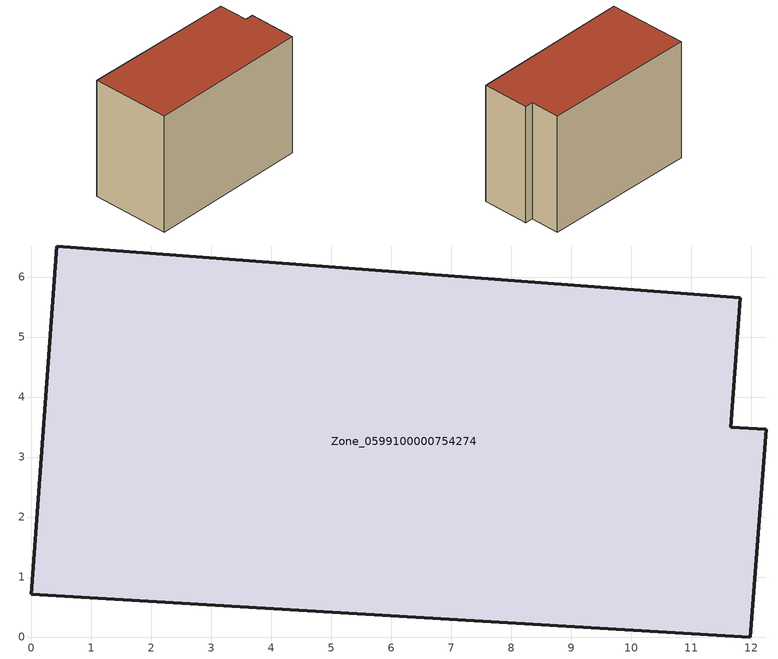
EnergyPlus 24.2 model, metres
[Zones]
Zone_0599100000754274
 floor ground (C_G): 0,0.71 0.43,6.52 11.82,5.66 11.66,3.5 12.26,3.46 11.99,0 z0
 wall outside (C_F): 11.99,0 12.26,3.46 11.66,3.5 11.82,5.66 0.43,6.52 0,0.71 11.99,0 z0:8.89
 roof outside (C_R): 0.43,6.52 0,0.71 11.99,0 12.26,3.46 11.66,3.5 11.82,5.66 z8.89
[BUILDING]
Pand.0599100000754274: North Axis=0; Terrain=City; Loads Convergence Tolerance Value=0.04; Temperature Convergence Tolerance Value=0.4; Solar Distribution=FullExterior; Maximum Number of Warmup Days=25; Minimum Number of Warmup Days=1
[Site:Location]
Rotterdam.The.Hague.AP_ZH_NLD Design_Conditions: Latitude=51.96; Longitude=4.45; Time Zone=1; Elevation=-4.5
[SITE:GROUNDTEMPERATURE:BUILDINGSURFACE]
18, 18, 18, 18, 18, 18, 18, 18, 18, 18, 18, 18
[MATERIAL] Thermal Absorptance=0.9; Solar Absorptance=0.7; Visible Absorptance=0.7
Name | Roughness | Thickness | Conductivity | Density | Specific Heat
G.TI.2006-2014 | MediumSmooth | 0.15 | 0.06 | 540 | 1210
F.TI.2006-2014 | Rough | 0.3 | 0.12 | 1920 | 840
R.TI.2006-2014 | MediumRough | 0.2 | 0.08 | 1500 | 1000
[CONSTRUCTION]
C_G: G.TI.2006-2014
C_F: F.TI.2006-2014
C_R: R.TI.2006-2014
[ZONE]
Zone_0599100000754274: Type=1; Multiplier=1; Ceiling Height=Autocalculate; Volume=Autocalculate; Floor Area=autocalculate; Part of Total Floor Area=Yes
[ZONEINFILTRATION:DESIGNFLOWRATE]
Infil_Zone_0599100000754274: Zone or ZoneList or Space or SpaceList=Zone_0599100000754274; Schedule=AlwaysOn; Design Flow Rate Calculation Method=Flow/Area; Flow Rate per Floor Area=0.0015; Constant Term Coefficient=1; Temperature Term Coefficient=0; Velocity Term Coefficient=0; Velocity Squared Term Coefficient=0
[HVACTEMPLATE:ZONE:IDEALLOADSAIRSYSTEM]
Zone_0599100000754274: Maximum Heating Supply Air Temperature=50; Minimum Cooling Supply Air Temperature=13; Maximum Heating Supply Air Humidity Ratio=0.0156; Minimum Cooling Supply Air Humidity Ratio=0.0077; Heating Limit=NoLimit; Cooling Limit=NoLimit; Dehumidification Control Type=ConstantSensibleHeatRatio; Cooling Sensible Heat Ratio=0.7; Dehumidification Setpoint=60; Humidification Control Type=None; Humidification Setpoint=30; Outdoor Air Method=None; Outdoor Air Flow Rate per Person=0.00944; Outdoor Air Flow Rate per Zone Floor Area=0; Outdoor Air Flow Rate per Zone=0; Demand Controlled Ventilation Type=None; Outdoor Air Economizer Type=NoEconomizer; Heat Recovery Type=None; Sensible Heat Recovery Effectiveness=0.7; Latent Heat Recovery Effectiveness=0.65
[ZONECONTROL:THERMOSTAT]
ThermostatControl_Zone_0599100000754274: Zone or ZoneList=Zone_0599100000754274; Control Type Schedule=DualSetpointControlType; Control 1=Thermostat_Zone_0599100000754274; Temperature Difference Between Cutout And Setpoint=0
[THERMOSTATSETPOINT:DUALSETPOINT]
Thermostat_Zone_0599100000754274: Heating Setpoint Temperature Schedule=HeatingSetpoint_Zone_0599100000754274; Cooling Setpoint Temperature Schedule=CoolingSetpoint_Zone_0599100000754274
[SCHEDULE:COMPACT]
HeatingSetpoint_Zone_0599100000754274: Through: 12/31, For: AllDays, Until: 24:00, 21
CoolingSetpoint_Zone_0599100000754274: Through: 12/31, For: AllDays, Until: 24:00, 24
DualSetpointControlType: Through: 12/31, For: AllDays, Until: 24:00, 4
AlwaysOn: Through: 12/31, For: AllDays, Until: 24:00, 1
